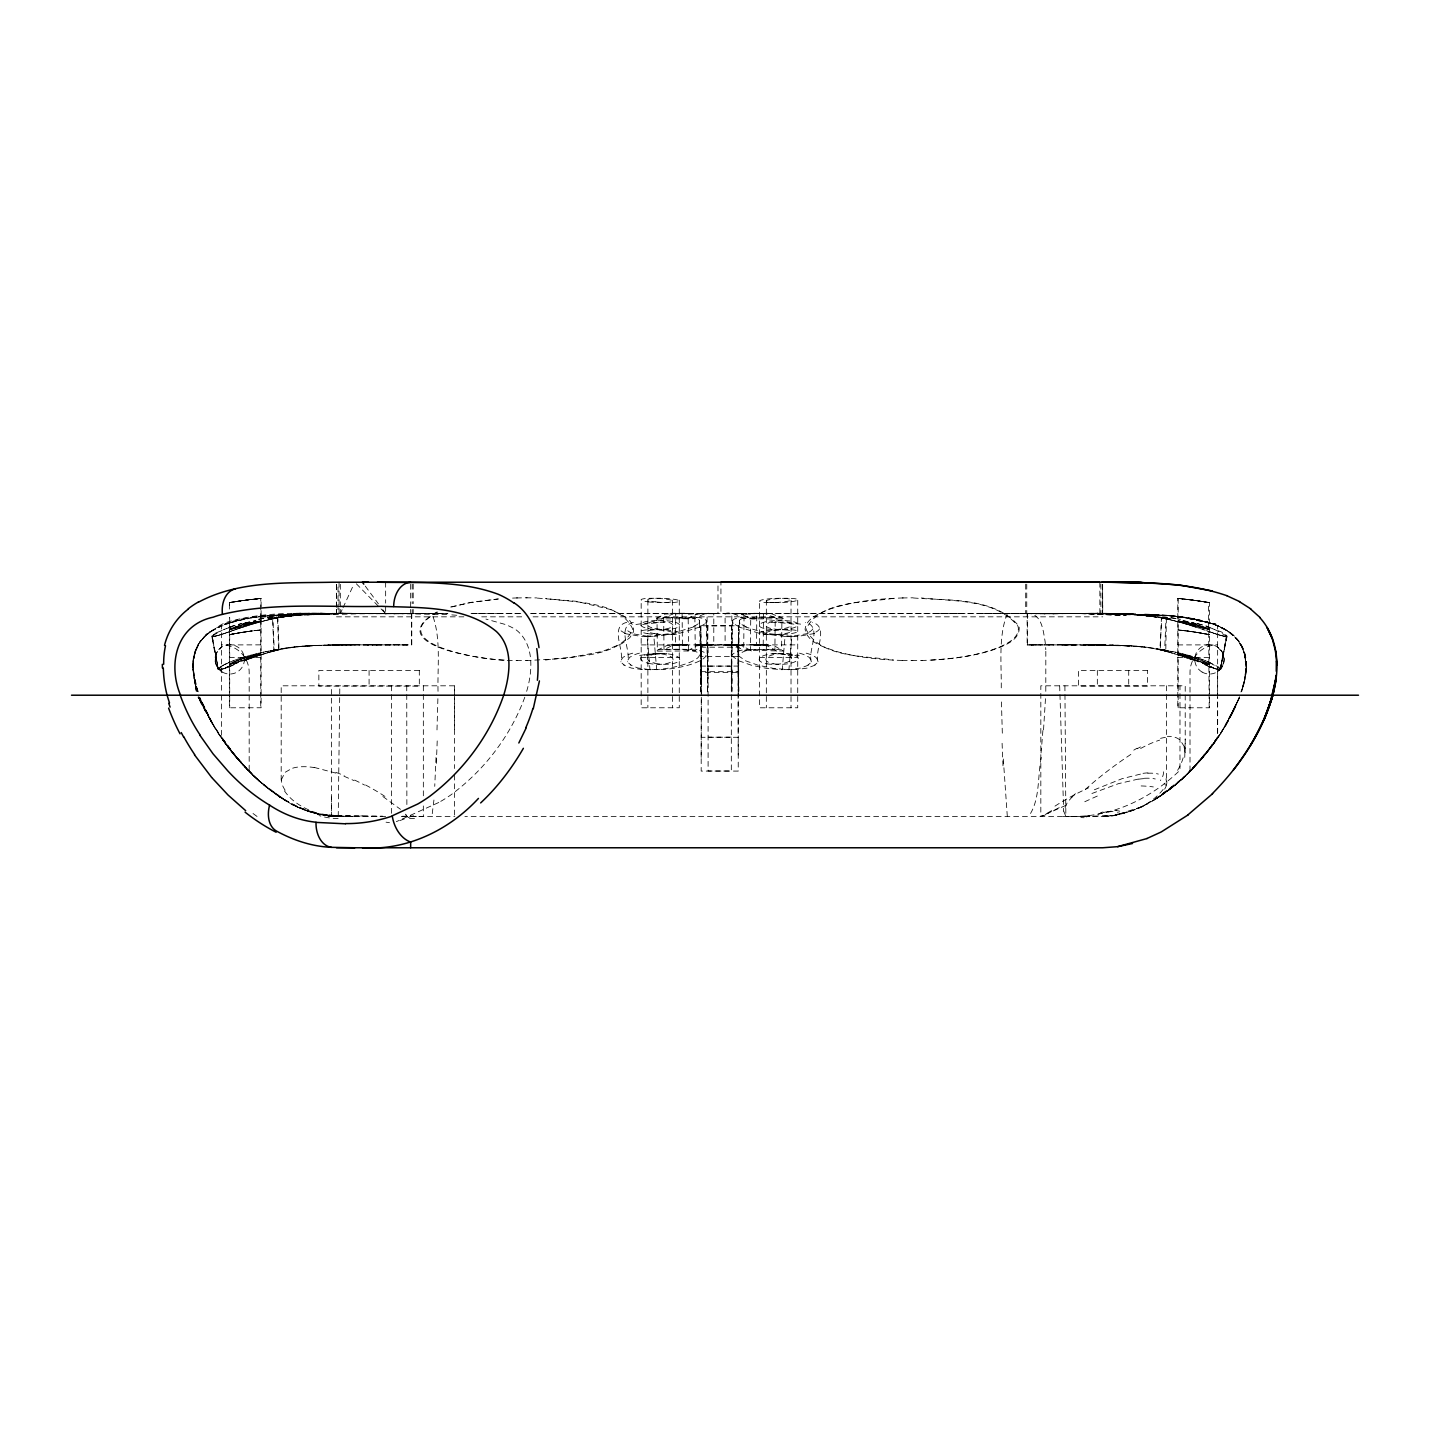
<?xml version="1.0" encoding="UTF-8"?>
<svg xmlns="http://www.w3.org/2000/svg" width="1430" height="1430" viewBox="0 0 1430 1430"><rect width="100%" height="100%" fill="white"/><g stroke="black" fill="none" stroke-linecap="round" stroke-linejoin="round"><path stroke-width="0.75" stroke-dasharray="5 3.75" d="M342.11 609.681L340.304 613.613C302.052 613.166 262.816 611.254 225.815 622.568A194.266 131.757 86.3 0 0 221.811 624.356L205.866 634.67C244.083 609.377 293.096 615.847 336.515 613.613L336.497 609.412L336.55 613.613L271.074 615.579C240.758 616.437 192.925 625.875 192.889 664.414M336.55 607.321L336.586 584.316M454.579 729.336L454.579 685.81L281.192 685.81L281.192 781.28M700.95 681.055L700.95 653.456M701.183 757.4L701.29 697.929M701.29 695.731L701.29 671.671M701.29 660.249L700.95 688.331M707.51 691.923L707.779 625.84L738.631 625.786L738.452 681.055M731.82 681.109L731.642 625.84L700.789 625.786L700.629 690.94M1184.755 757.417L1185.22 739.149M1214.946 741.098L1217.645 737.219L1217.645 697.84M1217.645 695.659L1217.645 671.582C1226.171 666.005 1226.189 652.581 1217.645 647.111L1222.561 652.652L1224.187 659.355L1222.561 666.04L1217.645 671.582M348.33 816.369L354.783 816.387L331.403 815.94L331.492 794.258M336.515 609.412L336.55 613.613L447.197 613.542M731.642 625.84L731.892 690.94M738.631 625.786L738.72 691.905M1185.22 752.591L1185.22 685.81L1040.825 685.81L1040.825 816.387L1046.42 814.689M624.32 633.49L641.015 636.422A41.684 16.356 -5.1 0 0 647.129 636.296L649.989 669.74C688.42 669.651 731.963 646.896 663.27 649.524M700.7 691.905L700.789 625.786M647.826 636.225A41.684 16.356 -5.1 0 0 653.832 636.261L656.692 669.687C695.123 669.615 738.667 646.861 669.973 649.47A49.389 9.295 -1 0 0 664.038 649.756L662.322 651.008M197.501 691.012C193.265 677.82 190.583 662.948 195.749 649.613A36.983 36.483 89 0 1 200.468 640.998L210.282 631.613C190.583 644.984 189.976 671.099 197.447 691.334M338.231 816.387L339.822 685.81M765.997 644.859L774.846 646.11L783.3 651.025L743.689 650.221L744.029 618.118L769.286 617.546A47.994 7.668 0.9 0 1 775.221 617.814L777.205 618.993M751.429 650.954L750.393 650.203L750.732 618.1L776.007 617.528A47.994 7.668 0.9 0 1 781.924 617.796L783.908 618.976L749.195 618.832C740.99 619.208 733.822 610.842 725.099 613.524L725.099 644.912L744.476 644.894L726.279 644.876M707.528 690.94L707.779 625.84M438.027 691.334C437.383 665.79 441.316 637.029 431.914 613.613M738.112 652.741L738.488 632.364M437.884 698.698L436.901 733.179M707.618 691.083L708.207 666.13M807.879 633.508L791.183 636.422A41.684 16.356 5.1 0 1 785.07 636.314L782.21 669.74L766.283 668.328L751.161 665.147L738.935 660.857L731.963 655.941L732.661 622.55M814.6 633.49L797.886 636.404A41.684 16.356 5.1 0 1 791.791 636.296L788.913 669.723L772.986 668.311L757.864 665.129L745.656 660.839L738.667 655.923L739.381 622.533M738.238 672.44L738.005 644.733L701.415 644.733L701.183 672.44L738.238 672.44L738.238 771.092L708.1 771.002L708.1 644.733M1161.464 617.903L1162.876 618.118L1144.947 615.49L1161.41 617.778L1160.231 649.792L1163.466 650.614M1244.207 652.759L1245.995 667.47L1244.44 680.358C1247.55 666.166 1246.531 649.631 1236.324 638.37M1188.205 617.975C1206.491 620.942 1226.636 625.804 1238.755 640.998A36.983 36.483 -89 0 1 1243.492 649.613C1248.444 662.966 1246.531 677.999 1241.347 690.976M1045.795 691.334L1045.831 649.613M436.025 757.471L434.738 786.357M1157.585 616.741L1166.38 618.1L1165.79 650.31M192.889 666.755L194.14 656.459L197.197 647.415A37.806 37.806 0 0 1 203.614 637.834L204.776 636.6M701.397 644.912L701.183 771.092L731.32 771.002L731.32 644.733M811.346 661.822C807.432 650.346 822.876 626.662 805.519 622.372M818.049 661.804C814.135 650.328 829.579 626.644 812.222 622.354M1164.663 650.185L1166.773 650.507L1164.663 650.185L1166.004 618.118L1167.416 618.26M738.112 647.2L738.238 644.912M1045.473 698.698L1043.328 733.143M215.698 653.027L218.111 669.615L221.221 666.541M216.484 659.302L218.468 669.74L219.487 667.774M433.933 800.014L431.914 816.387M192.746 666.023L193.05 662.787M1064.903 685.81L1065.851 816.387L1063.67 811.096L1067.066 803.088A50.711 10.01 -35.2 0 1 1071.946 797.225M1041.237 757.417C1037.394 776.508 1040.343 800.389 1028.581 816.387M192.907 667.488L194.659 652.813L200.54 640.622M1246.191 667.488L1244.618 680.394L1241.615 690.976M1144.697 614.131C1185.72 615.544 1260.849 619.512 1244.046 682.11M281.263 779.922L284.981 772.397L292.524 768.071M193.265 661.178L193.515 659.587M1214.535 629.432L1226.779 636.1L1220.434 669.633L1226.243 636.457C1227.262 632.829 1215.768 630.219 1212.247 628.592M1227.155 636.082L1220.076 669.74L1222.829 655.154M738.13 645.162L738.112 674.138M1224.348 648.898L1226.779 636.1M1223.58 653.045L1223.973 650.972M217.932 669.419L211.765 636.1L222.276 630.201M218.307 669.383L212.123 636.064L214.643 633.812M1244.386 682.11L1242.634 687.544M194.158 656.477L194.552 654.94M1243.957 683.898L1241.455 691.334M526.669 691.334C532.675 671.099 534.588 643.965 515.837 629.629A113.506 80.455 -90 0 0 504.951 624.374L485.932 619.065M194.981 653.403L195.982 650.382M1241.776 691.334L1242.384 689.421M524.792 697.214C510.546 736.039 484.144 770.377 450.897 794.883A220.041 156.567 -89.6 0 1 438.778 802.48M230.409 628.932L229.372 629.504L233.787 628.7M1238.791 698.698C1223.687 735.145 1198.733 767.588 1167.166 791.291C1153.295 801.497 1137.815 809.791 1121.049 814.01C1090.089 820.874 1138.191 811.221 1147.682 803.749M1239.095 698.698L1220.952 733.143M1239.649 697.018L1225.814 725.099L1239.56 697.018L1234.287 709.62L1220.648 733.179A248.516 248.355 72.7 0 1 1202.684 757.471L1197.321 763.674M1207.975 664.307L1209.119 664.253M343.021 607.714L353.889 584.173M1225.814 725.099L1239.453 697.214M1232.088 713.427L1234.287 709.62M1232.41 713.409L1227.923 721.203M1228.227 721.167C1210.781 750.035 1189.17 777.205 1160.677 795.867M1225.939 725.117C1205.061 758.883 1177.122 789.807 1140.765 807.038L1140.908 807.038M1217.645 693.407L1217.645 737.058L1209.351 748.587M1217.645 737.201L1204.578 754.736L1190.01 770.985L1190.01 672.35A27.528 27.528 0 0 1 1217.538 644.823M1213.123 743.654L1214.034 742.385M1163.126 789.449C1153.617 801.658 1137.208 810.756 1123.068 812.723M1215.464 741.258L1191.69 769.715L1215.464 741.24L1202.702 757.471M1212.193 744.941L1202.469 757.185L1205.454 753.682M1206.437 752.448L1207.421 751.215M1202.344 757.435L1191.619 769.269L1193.192 767.713M1200.86 759.187L1193.979 766.873M1159.087 649.399L1164.181 650.793M1071.892 797.243L1077.112 791.952M1160.946 795.831L1154.082 800.014L1179.965 781.066L1202.97 757.417A248.981 247.444 88.1 0 0 1221.006 733.161M1167.166 791.291L1180.018 781.066L1203.005 757.417M204.776 636.636L207.225 634.33M1173.851 786.339L1154.296 800.014L1186.149 775.489M207.243 634.366L211.211 631.291M687.633 650.865L696.428 645.877L707.081 644.912L707.099 613.524L698.054 613.667M673.351 644.876L689.028 644.841L667.345 645.288L655.494 651.133L694.194 650.936L703.131 645.842L713.784 644.876L713.802 613.47L704.758 613.631M1154.332 800.014L1180.018 781.066M275.096 650.525L280.048 649.327M260.653 653.957L258.079 654.904M255.577 655.744L261.082 653.832L258.097 654.332M219.898 667.22L222.365 665.844M211.229 631.327L221.561 625.75M661.697 618.94L673.423 613.667L690.243 613.47L681.216 613.649M687.008 618.815L698.108 613.738L706.813 613.774M808.576 665.039L800.943 668.042L789.753 669.598M815.279 665.022L807.664 668.025L796.474 669.58M277.062 617.528L279.065 617.385L275.4 618.153M1133.775 750.142L1137.118 748.194M230.945 663.449L229.73 664.396L230.927 664.253M222.008 665.897L223.706 665.111M438.778 802.48L396.342 821.678M1059.219 807.664L1041.719 816.387M231.249 663.288L229.354 664.396L231.231 664.181M223.348 665.147L226.959 663.484M215.412 633.204L224.385 629.379M261.029 653.921L259.223 654.082M437.795 611.986C379.415 644.483 488.399 661.089 507.704 660.034M1065.904 805.358L1040.825 816.387M224.868 664.36L230.981 661.732M231.606 662.966L233.787 662.09M436.758 612.04C375.911 647.343 498.695 662.573 517.535 660.428M232.018 662.769L234.306 661.858M1094.379 789.771L1122.103 778.671L1142.856 773.523M220.006 626.394L221.561 625.714L221.561 691.28M693.568 626.912L673.28 633.204L647.075 636.457M700.271 626.876L679.965 633.168L653.778 636.404M228.514 662.662L235.789 659.874M233.948 661.911L234.878 661.625M1091.912 793.489L1118.528 783.64L1138.924 778.939M230.874 628.592L231.964 628.253M231.589 628.396L229.372 629.504M234.52 661.661L235.467 661.375M235.092 661.429L236.075 661.143M235.718 661.178L236.701 660.892M232.268 665.451L233.68 664.986M231.231 665.862L232.625 665.415M230.23 666.255L231.589 665.808M236.343 660.928L237.362 660.624M1140.997 807.021L1114.864 815.315L1086.979 816.387M230.588 666.201L228.317 666.988M243.922 660.839L246.854 659.802M244.28 660.803L245.567 660.303M232 628.127L233.787 627.573M236.987 660.678L238.024 660.374M229.622 666.577L227.281 667.363M246.496 659.856L248.284 659.266M232.929 660.857L238.184 659.016M237.666 660.41L241.581 659.087M247.926 659.319L249.696 658.747M626.68 622.372C609.341 626.644 624.785 650.328 620.87 661.822M633.383 622.336C616.044 626.608 631.488 650.293 627.556 661.768M238.345 660.159L242.331 658.837M224.01 629.432L226.655 628.557M249.338 658.783L252.449 657.746M226.315 667.721L227.656 667.327M399.739 820.641L411.894 816.19L410.66 816.387M250.715 658.283L255.094 656.817M239.811 661.214L241.259 660.678M239.096 661.464L244.637 659.57M238.381 661.715L239.454 661.429M237.702 661.965L238.756 661.679M238.059 661.911L235.736 662.644M244.28 659.605L245.406 659.302M225.422 668.042L226.691 667.685M237.398 662.162L234.52 663.073M245.048 659.337L246.175 659.033M245.817 659.069L246.943 658.765M253.414 657.317L257.65 655.959M231.177 631.077L234.055 630.165M246.568 658.801L247.694 658.497M229.944 631.506L231.535 631.041M232.429 630.648L236.647 629.272M228.746 631.935L230.319 631.47M247.336 658.533L248.445 658.247M229.104 631.899L226.387 632.739M234.985 629.772L237.97 628.825M248.087 658.283L249.195 657.979M224.564 668.328L225.779 668.007M226.298 628.592L231.749 626.876M233.948 627.43L234.878 627.18M227.924 632.292L225.261 633.133M248.82 658.032L249.928 657.728M235.485 662.823L233.948 663.252M249.571 657.764L251.358 657.246M237.612 628.86L239.31 628.36M250.286 657.532L252.073 656.996M251.698 657.049L252.753 656.763M256.024 656.424L258.866 655.548M279.386 649.595L278.207 649.506M713.516 613.72L704.811 613.702L693.854 618.672L655.012 618.993L665.039 614.096L675.711 613.524L675.532 644.93M682.11 613.738L682.414 644.859L674.46 644.894M224.153 633.49L225.618 633.079M238.935 628.413L240.651 627.913M252.395 656.817L254.075 656.316M234.52 627.234L235.467 626.984M241.974 658.873L243.1 658.587M253.056 656.585L254.719 656.102M240.294 627.949L242.01 627.466M223.08 633.848L224.528 633.454M254.361 656.155L255.344 655.905M234.306 663.216L231.589 664.021M254.969 655.941L255.934 655.709M237.827 659.069L240.669 658.193M223.777 668.597L224.921 668.293M241.652 627.502L244.905 626.519M242.725 658.622L243.869 658.336M235.092 627.037L236.075 626.787M258.508 655.584L260.063 655.154M233.787 663.395L232 663.895M221.972 634.223L223.455 633.812M243.011 627.055L247.891 625.553M243.493 658.372L244.637 658.086M259.706 655.19L261.243 654.761M228.746 627.752L231.374 626.912M235.718 626.841L236.701 626.59M222.329 634.187L219.916 634.866M244.262 658.122L245.406 657.836M260.868 654.815L262.369 654.404A46.189 3.629 -21.3 0 1 266.445 653.188M223.026 668.829L224.135 668.561M236.343 626.626L237.362 626.394M246.031 626.072L249.338 625.107M240.311 658.247L245.781 656.638M245.048 657.872L246.175 657.586M221.275 634.509L218.987 635.152M236.987 626.429L238.024 626.179M245.817 657.639L246.943 657.353M248.981 625.142L250.786 624.66M237.666 626.215L238.703 625.965M250.429 624.713L252.198 624.249M246.568 657.407L247.694 657.139M223.402 668.793L221.132 669.365M242.85 657.443L248.409 655.887M238.345 626.018L239.4 625.768M251.823 624.284L253.575 623.837M247.336 657.174L248.445 656.906M239.042 625.804L240.115 625.553M253.217 623.873L254.933 623.426M248.087 656.942L249.195 656.692M266.177 653.17L267.66 652.813M240.508 626.733L243.869 625.822M240.883 626.698L239.078 627.144M259.223 621.478L261.082 620.906L257.65 621.925M219.344 635.099L217.306 635.617M240.151 626.894L238.363 627.341M243.511 625.875L244.637 625.607M244.28 625.643L246.175 625.16M254.576 623.48L256.256 623.051M248.82 656.727L249.928 656.477M267.303 652.849L268.751 652.491M239.757 625.589L240.848 625.339M237.684 627.538L238.739 627.305M245.048 625.428L246.943 624.946M278.85 617.51L274.042 618.564M238.041 627.502L235.718 628.092M246.586 624.981L247.712 624.731M222.705 668.99L220.595 669.49M240.49 625.393L241.581 625.142M237.38 627.699L233.948 628.592M247.336 624.767L248.463 624.517M255.899 623.087L257.561 622.694M249.553 656.513L250.643 656.281M268.375 652.545L269.787 652.205M248.087 624.553L249.213 624.302M248.838 624.356L249.946 624.106M259.241 621.532L257.185 622.05M249.571 624.141L252.091 623.498M250.304 623.945L252.77 623.319M257.185 622.729L258.812 622.336M250.286 656.316L251.358 656.066M450.629 607.017L472.329 602.101L500.035 598.777M241.223 625.178L242.331 624.928M218.486 635.349L216.556 635.814M269.412 652.241L272.647 651.419M276.276 650.275L279.44 649.649M252.413 623.355L253.45 623.123M253.074 623.176L255.344 622.604M235.467 628.235L233.412 628.735M254.987 622.658L255.934 622.443M255.577 622.479L257.043 622.139M258.455 622.372L260.046 621.996M251.001 656.12L252.073 655.887M270.413 651.973L273.505 651.186M241.974 624.964L243.1 624.731M248.034 655.941L251.019 655.19M251.698 655.923L252.753 655.691M259.688 622.032L262.405 621.371M242.725 624.767L243.851 624.517M244.762 619.011L224.689 624.32C260.778 613.095 299.192 613.756 336.622 613.613L336.622 609.412M260.868 621.71L263.513 621.085M252.395 655.744L253.432 655.512M451.666 606.981L468.718 602.888L497.765 598.991M243.493 624.57L244.637 624.32M273.148 651.222L274.328 650.972M253.056 655.566L254.075 655.351M273.97 651.008L275.096 650.775M250.661 655.226L253.646 654.511M244.262 624.356L245.406 624.124M253.718 655.387L254.719 655.19M274.739 650.811L275.811 650.596M277.313 650.15L282.747 649.005M275.454 650.632L276.491 650.418M277.67 650.114L273.112 650.954M263.156 621.121L265.766 620.513M233.269 628.825L229.533 629.54M245.048 624.159L246.175 623.927M254.361 655.226L255.344 655.029M264.228 620.852L266.909 620.245M245.817 623.963L246.943 623.73M253.289 654.547L256.238 653.868M242.063 623.927L243.869 623.534M254.969 655.065L255.934 654.886M215.859 635.993L216.913 635.778M1114.703 815.315L1127.591 812.169M246.586 623.766L247.712 623.552M255.577 654.922L256.506 654.743M243.511 623.587L245.334 623.194M266.534 620.28L268 619.976M247.336 623.587L248.463 623.373M255.881 653.903L258.812 653.242M256.149 654.779L257.043 654.618M248.087 623.409L249.195 623.194M267.642 620.012L269.055 619.726M225.886 645.145L227.799 644.769M256.667 654.654L259.241 654.118M1100.528 812.58L1103.12 812.008M248.838 623.23L251.376 622.694M268.679 619.762L270.056 619.494M1089.249 815.404L1085.459 816.19M249.571 623.069L253.432 622.247M269.698 619.53L271.021 619.262M215.215 636.135L216.216 635.939M258.437 653.296L261.315 652.67M270.663 619.315L271.95 619.065M271.575 619.101L273.631 618.69M273.094 651.008L270.824 651.043M272.719 651.043L274.274 650.739M272.451 618.904L274.399 618.511M276.58 618.01L277.867 617.76L279.047 649.756L277.885 649.953M285.875 616.473L276.026 618.118M260.939 652.724L263.746 652.151M251.716 622.586L254.093 622.104M274.757 618.404L276.401 618.082M229.354 634.688L232.911 634.026M231.535 634.259L229.962 634.598M270.538 650.882L274.238 650.132L272.898 618.064L269.68 618.582M263.37 652.187L266.087 651.651M278.207 649.327L270.181 650.918L272.415 650.436M271.039 650.775L267.964 651.24M253.736 622.157L255.344 621.853M214.643 636.243L215.59 636.1M254.361 622.014L255.934 621.728M229.426 634.67L230.713 634.455M272.755 650.436L274.238 650.132M265.712 651.705L268.322 651.204M231.088 634.348L233.501 633.901M255.577 621.782L256.506 621.621M256.149 621.657L257.043 621.514M231.267 634.312L232.429 634.116M232.053 634.151L234.109 633.794M256.685 621.567L260.939 620.888L257.185 621.46M232.965 633.99L235.485 633.544L233.984 633.794M272.433 618.707L269.591 618.904M233.751 633.83L234.788 633.669M272.487 618.672L274.935 618.26M229.354 609.073L229.354 602.674L233.501 601.976M231.624 602.298L229.426 602.656L229.712 609.037M236.218 633.401L235.128 633.579L236.683 633.329M277.849 649.363L282.228 648.594M213.642 636.422L215.001 636.207M235.861 633.436L237.791 633.133M269.001 618.725L269.787 618.582M237.255 633.222L238.881 632.936M282.389 649.059L286.5 648.344M229.426 602.656L232.393 602.173L229.801 602.62L230.713 602.459M268.643 618.761L274.06 617.903M275.346 618.189L269.448 618.886M230.337 602.495L231.535 602.298M239.346 632.864L237.612 633.15L239.436 632.847M230.588 602.459L232.929 602.084M231.267 602.352L232.411 602.173M238.989 632.9L241.759 632.453M239.65 632.793L240.58 632.65M233.144 602.03L235.503 601.655M240.222 632.703L241.169 632.561M240.419 632.668L242.278 632.382M275.346 649.953L273.881 650.167L272.54 618.1L281.335 616.705M233.769 601.923L234.806 601.78M233.984 601.887L236.254 601.547M241.402 632.507L242.349 632.364M235.092 601.708L236.665 601.476M242.957 632.275L241.992 632.4L243.815 632.131M274.971 649.989L276.33 649.792M235.879 601.583L237.809 601.297M242.6 632.31L245.406 631.899L244.423 632.024M281.853 648.648L286.286 647.969M236.397 601.512L238.899 601.136M243.207 632.221L244.173 632.078M286.143 648.398L290.308 647.772M275.972 649.846L277.188 649.667M238.345 601.226L237.434 601.333L239.346 601.083M238.524 601.172L239.454 601.047M1177.82 653.885L1180.822 654.314M239.668 601.011L240.597 600.886M276.83 649.703L277.938 649.56M240.24 600.922L241.187 600.797M242.278 600.654L238.971 601.118L242.367 600.636M246.264 631.756L247.229 631.631M247.819 631.542L245.048 631.935L248.552 631.434L247.462 631.577M1178.856 620.977L1179.089 621.013M241.402 600.761L243.815 600.439M242.6 600.582L245.406 600.225L244.423 600.332M248.051 631.506L256.471 630.416M243.207 600.511L244.19 600.385M248.177 631.488L250.053 631.238M277.581 649.595L279.833 649.417M249.231 631.345L250.161 631.22M285.911 648.005L290.379 647.397M249.803 631.256L250.733 631.148M289.933 647.808L294.133 647.254M246.014 600.135L245.048 600.26L247.819 599.903M250.375 631.184L251.305 631.059M245.656 600.171L248.552 599.814M273.702 617.939L275.096 617.778M250.929 631.113L251.859 630.988M251.126 631.077L252.038 630.97M246.246 600.1L247.211 599.974M776.705 651.133L774.881 649.81A49.389 9.295 1 0 0 768.929 649.524C757.167 650.596 740.24 646.271 731.695 655.226M753.574 613.291L770.645 613.434L781.942 617.778L781.584 649.792A49.389 9.295 1 0 0 775.632 649.506C763.87 650.578 746.943 646.253 738.416 655.208M280.959 616.741L289.825 615.615M335.281 613.291L307.236 614.185L274.721 617.814L275.99 617.653M285.517 616.509L293.972 615.436L278.242 617.617L307.933 614.149L293.597 615.472L302.123 614.65M247.462 599.939L248.409 599.831M248.051 599.867L248.999 599.76M248.194 599.849L250.053 599.617M274.721 617.814L276.776 617.563L275.632 617.689M253.789 630.737L255.362 630.558M249.213 599.724L250.161 599.617M249.785 599.653L250.733 599.545M249.696 599.671L251.483 599.456M254.88 630.612L256.631 630.398M250.357 599.581L251.287 599.474M250.929 599.51L251.841 599.402M251.126 599.492L252.02 599.385M256.274 630.433L258.401 630.201M256.113 630.451L257.489 630.29M290.022 647.45L294.509 646.914M253.45 599.224L252.556 599.331L255.219 599.027M256.899 630.362L257.847 630.255M293.776 647.29L298.012 646.807M253.789 599.188L255.362 599.009M259.188 630.112L258.83 630.147M258.526 630.183L260.421 629.969M255.952 598.938L254.862 599.063L256.488 598.884M255.577 598.991L256.631 598.866M277.974 617.438L276.401 617.599L278.957 617.367M259.491 630.076L260.403 629.969M256.899 598.848L257.847 598.741M258.401 598.67L257.132 598.812L261.1 598.401L261.1 707.761L229.354 707.796L229.354 617.617M258.401 598.687L256.113 598.92L261.1 598.401M1164.61 650.686L1159.855 649.81L1161.821 617.849L1160.32 617.403M258.884 598.634L259.205 598.598M258.83 598.634L261.082 598.401L258.83 598.634L259.867 598.526M260.296 598.491L259.384 598.58L260.778 598.437L260.743 707.796M294.151 646.95L298.691 646.503M289.45 615.651L298.352 614.775M297.637 646.843L301.909 646.414M1114.864 815.315L1102.637 816.387L464.875 816.387M298.334 646.539L302.892 646.146M301.551 646.449L305.841 646.092M297.994 614.811L341.681 613.255L332.582 613.327M1170.223 618.815L1168.489 618.94M1028.581 613.613L1040.003 613.613M301.748 614.686L310.328 614.06M302.534 646.181L307.128 645.842M305.484 646.128L309.81 645.806M1168.256 618.958L1166.469 618.761M931.198 660.088C954.9 658.515 979.032 655.673 1001.107 646.396C1008.794 642.714 1020.341 636.672 1018.071 626.394C996.138 598.687 953.506 601.529 921.367 597.955M1168.453 650.99L1165.665 650.382M1168.006 651.025L1173.19 651.687M1167.345 651.079L1164.646 650.793M688.456 614.185L702.345 613.291M695.159 614.149L709.048 613.255M893.41 598.33C866.205 602.781 819.587 600.082 806.091 629.2C819.587 658.3 866.205 655.619 893.41 660.07M545.509 660.07C572.715 655.619 619.333 658.318 632.811 629.218C619.333 600.1 572.715 602.799 545.509 598.348M306.771 645.877L311.382 645.591M309.452 645.86L313.814 645.574M320.159 613.238L336.55 613.613L254.2 617.474L286.286 614.507L337.391 613.613M306.592 614.185L315.583 613.702M309.97 614.096L326.916 613.416M767.981 613.291L755.362 613.506M311.025 645.645L315.673 645.395M313.438 645.627L317.818 645.395M1108.679 816.101L1102.745 816.387A82.922 81.689 -62.6 0 0 1123.605 813.152M336.98 644.948L341.716 644.859L307.093 645.895L325.915 645.127M512.566 598.098L517.535 597.901M327.005 613.577L277.724 615.579L357.607 613.613M266.82 615.973L328.257 613.542L303.535 613.827M903.242 597.937C878.163 598.723 852.78 601.244 828.917 609.43C819.712 613.345 806.609 617.76 805.054 629.218C807.7 643.25 824.842 647.147 836.318 651.419C858.054 657.55 880.701 659.891 903.242 660.463M736.575 613.291L750.446 614.167L731.82 613.506L731.82 644.894L741.616 645.627L750.393 650.203M921.367 660.481C945.212 659.766 969.254 657.389 992.098 650.221C1002.823 646.074 1020.716 640.872 1019.125 626.376C994.368 596.453 947.053 600.922 911.786 597.829M315.315 645.431L321.857 645.252M763.495 613.774L763.209 644.894L765.55 644.859M334.084 816.047L332.993 816.119L340.304 816.387L319.14 814.385M749.892 613.685L764.407 613.685L748.659 613.524L765.479 613.702L775.239 617.796L774.881 649.81L767.284 645.86L759.294 644.876M675.425 613.792L683.558 613.524L674.513 613.702L689.028 613.631M758.847 644.876L756.577 644.93L756.792 613.792M315.226 613.738L324.253 613.434M318.229 613.702L343.683 613.273L307.575 614.203L377.609 613.649L358.823 613.434M278.939 614.954L328.274 613.542M1234.376 636.028C1223.454 625.911 1208.296 622.443 1194.264 619.011L1214.535 624.32L1181.823 617.063C1255.057 633.043 1190.958 616.974 1167.935 615.579L1102.637 613.613L530.19 613.613M307.754 645.895L342.145 644.859L325.557 645.162M1214.32 624.32L1194.425 619.011L1175.049 616.276M763.388 644.912L749.892 644.876L757.739 644.894M293.204 613.381L336.622 613.613M402.867 613.702L411.769 613.47L411.769 644.859L376.394 644.876M402.67 613.702L411.769 613.47L376.412 613.667L403.224 613.667M323.931 645.145L334.084 644.966M323.895 613.47L332.958 613.291M1136.385 646.163L1096.756 644.912L1113.362 645.162L1109.287 645.073M328.274 645.055L332.993 644.948M516.498 597.955L527.134 597.776M902.187 597.955L912.823 597.812M1069.819 613.595L1080.079 613.416L1027.133 613.524L1027.133 644.912L1049.352 644.912M1160.052 617.546L1130.969 614.203L1140.926 614.793M526.079 660.606L566.405 658.354L602.584 651.365L621.925 643.589L629.736 637.816L633.419 631.989L633.419 626.358L629.736 620.531L621.925 614.757L609.984 609.377L576.147 601.279L535.678 597.955M911.786 660.606L922.422 660.463M725.385 613.774L740.865 613.649M1087.158 613.345L1078.309 613.47L1103.996 613.327M333.726 645.019L338.195 644.93M332.618 644.984L337.337 644.894M682.325 644.876L680.054 644.823M299.496 613.255L325.665 613.327L311.865 613.202L314.689 613.202M1062.061 613.685L1097.454 613.273L1088.48 613.345M679.607 644.823L671.617 645.806L664.021 649.756L663.663 617.76A47.994 7.668 -0.9 0 1 669.615 617.528L694.873 618.064L695.284 650.132M403.028 613.667L393.911 613.774L411.769 613.47L385.76 613.774M1079.721 613.434L1097.454 613.273M1052.766 613.774L1061.668 613.685M1102.637 584.316L1102.673 613.613L1119.762 613.559L1102.602 613.613L1102.619 584.316L1102.745 613.613L1168.149 615.579L1110.949 613.542L1128.27 613.649M1053.392 613.756L1062.544 613.649L1035.678 613.72M337.82 644.966L342.306 644.894M1086.782 613.363L1095.594 613.291M1111.235 613.542L1102.602 613.613L1160.695 614.989M731.32 737.147L701.254 737.308M358.841 644.859L376.841 644.841L341.484 644.912L346.078 644.841M711.139 644.805L694.444 644.912L712.623 644.841M725.403 644.912L740.865 644.859M1071.624 816.387C1112.325 817.227 1151.204 798.154 1179.982 770.216L1179.982 685.81M398.166 613.613L447.215 614.632M420.42 613.613L443.389 613.542M670.92 613.309L685.327 613.255M938.491 613.613L961.407 613.542M345.72 644.876L350.457 644.823M341.484 644.912L359.198 644.805M685.327 644.859L670.742 644.93L689.028 644.841L681.163 644.841M1084.315 816.387L1089.32 816.369L1060.631 816.387M1051.157 613.613L1070.57 613.577M1081.616 613.613L1161.5 615.579L1099.187 613.613L1119.762 613.559M1044.24 613.792L1053.141 613.756M1053.767 613.738L1027.133 613.524L1036.053 613.702M355.212 644.841L341.931 644.93L376.841 644.841M350.082 644.859L354.819 644.805M1070.945 644.859L1075.7 644.841M1071.32 644.841L1044.651 644.912L1066.565 644.876M707.546 666.112L738.613 666.076M294.669 805.787L309.13 811.722L326.04 815.708L382.775 816.28L331.492 815.94L331.474 685.81M447.876 613.399L338.016 613.399L338.016 584.191M471.042 613.363L522.433 613.399M530.476 613.399L717.985 613.399L717.985 582.242M472.043 613.613L521.771 613.613M982.678 613.613L1030.351 613.559C1042.166 616.008 1043.239 631.345 1045.026 640.998A36.983 6.006 89.8 0 1 1045.795 649.685M336.497 616.831L463.838 616.831M481.713 616.831L524.149 616.831M533.086 616.831L1102.727 616.831M393.929 644.93L411.769 644.859M229.354 644.912L261.1 644.859M398.291 644.93L403.01 644.876M641.176 644.912L797.726 644.894M1035.892 644.93L1040.629 644.912M1119.297 645.27L1112.987 645.18L1131.166 645.895L1062.079 644.876L1080.079 644.841M1177.802 644.912L1209.565 644.894M1062.526 644.859L1027.133 644.912L1031.888 644.912M1070.713 644.876L1075.414 644.859M700.932 647.2L738.488 647.2M738.112 656.567L701.29 656.567L701.29 645.234L738.112 645.109L738.077 648.809M229.354 657.568L261.1 657.532M641.176 657.568L679.268 657.532M759.634 657.568L797.726 657.55M1177.802 657.568L1209.565 657.55M700.789 666.076L731.874 666.112L731.91 691.923M700.932 671.671L738.488 671.671L738.792 690.94M302.856 809.469L316.387 813.795L330.544 816.101L385.653 816.387M401.33 816.387L454.829 816.387M995.834 613.542L1018.804 613.613M402.849 613.613L410.696 613.613L410.66 609.412M385.153 613.756L411.411 613.524L411.411 644.912M1208.886 629.54L1206.938 628.288M1084.083 644.859L1088.82 644.859M1031.513 644.93L1036.25 644.912M756.577 644.93L764.46 644.876M1062.079 644.876L1097.418 644.894L1079.704 644.859M363.22 644.859L372.533 644.841M367.599 644.859L394.251 644.876L371.979 644.859M1106.32 613.309L1097.221 613.309L1132.006 614.167L1123.319 613.756M472.365 613.595L476.637 613.613M477.817 613.542L500.732 613.613M1088.462 644.876L1093.199 644.876M1083.69 644.876L1092.681 644.894M753.574 644.912L768.178 644.912L749.892 644.876M376.358 644.876L394.287 644.876M738.238 754.986L738.166 737.308L708.1 737.147M402.527 816.316L423.334 816.387L423.334 805.322M331.403 815.94L328.703 815.744L336.622 816.387L320.517 814.778L309.13 811.722L291.631 804.286L278.725 796.385L298.227 807.021L317.996 813.992M389.496 822.697L386.046 822.178M376.841 613.631L341.466 613.291L350.421 613.309M698.054 644.876L713.731 644.876M402.17 816.298L423.334 816.387M352.12 613.327L341.752 613.291L369.083 613.542M755.898 618.815L751.912 618.797L739.239 613.452M1092.306 644.912L1096.971 644.912M1092.824 644.894L1097.561 644.894M347.043 816.369L343.182 816.333M1035.874 613.702L1044.99 613.756L1027.133 613.524L1036.25 613.685M341.466 613.291L359.198 613.399M386.136 613.72L341.752 613.291M1096.613 644.93L1101.082 644.948M1101.94 644.93L1097.203 644.912L1131.827 645.877M727.763 644.859L735.771 645.895L743.689 650.221M336.086 816.387L313.242 812.687L302.213 809.201M376.376 613.667L385.51 613.702M1114.882 810.47L1116.437 810.542M1135.652 613.81L1096.792 613.291L1131.344 614.185L1111.986 613.452L1120.673 613.685M1100.725 644.966L1106.284 644.984M526.079 597.812L536.715 597.901M902.187 660.481L912.823 660.589M516.498 660.481L527.134 660.553M1103.638 613.345L1112.361 613.434M1105.944 613.327L1115.025 613.452M341.484 816.19L334.191 816.065M1159.962 617.42L1161.303 617.456M335.442 816.369L334.87 816.298M317.871 613.255L336.908 613.613M1108.911 645.091L1114.971 645.145M1128.091 613.649L1136.653 613.845M1207.671 664.217L1209.548 664.414L1208.493 663.806M1114.649 613.47L1132.328 614.167M1117.044 645.288L1123.605 645.431M1131.344 614.185L1128.574 614.114L1137.154 614.668M791.827 636.439L765.64 633.186L745.334 626.894M785.124 636.457L758.937 633.204L738.631 626.912M1080.401 613.613L1126.197 615.579L1083.064 613.577M1121.084 645.431L1127.895 645.627M647.719 636.368L631.023 633.454M1120.316 613.702L1128.949 614.096M1127.519 645.645L1132.149 645.877M1125.464 645.609L1129.468 645.842M1125.106 645.627L1133.436 646.11M1178.481 620.924L1181.269 621.907M732.535 613.47L743.743 614.185L729.872 613.309M451.791 614.9L457.546 615.329M649.149 669.562L637.959 668.007L630.326 664.986M642.445 669.598L631.256 668.042L623.623 665.022M1152.723 614.507L1168.078 615.579M269.805 618.85L268.536 618.832M1209.19 629.468L1206.545 629.093M1159.766 649.381L1160.177 649.435M1133.061 646.128L1137.368 646.449M1136.01 646.181L1140.586 646.521M336.55 816.387L317.764 814.099L336.586 816.387C315.708 815.976 296.242 807.146 278.725 796.385M1130.969 614.203L1153.402 616.491M1208.207 602.495L1209.476 602.638L1209.565 707.779L1177.802 707.796L1177.802 598.455L1180.876 598.705L1179.714 598.634M1178.177 598.437L1178.177 707.779M1182.02 598.83L1178.624 598.473M1177.909 598.455L1178.874 598.509M1181.823 617.063L1194.425 619.011L1167.988 615.579L1175.299 616.259M1136.796 614.686L1145.305 615.472M1178.106 620.942L1182.771 621.657M1178.517 598.526L1179.178 598.526M1140.55 614.811L1149.452 615.633M1136.993 646.467L1145.144 647.272M1178.499 598.473L1180.072 598.616M1140.211 646.539L1144.769 646.95M1177.837 629.951L1180.376 630.165M1177.802 598.455L1184.058 599.045M1161.839 617.51L1160.928 617.474L1163.287 617.689M320.249 813.938L343.969 816.387M1181.412 598.812L1182.789 598.902M1167.935 615.579L1182.092 617.063M1178.499 630.022L1179.41 630.058M1182.288 598.92L1183.325 598.973M1182.431 598.92L1185.13 599.17M1183.683 599.063L1184.809 599.134M1164.181 617.796L1131.631 614.185L1162.501 617.581L1161.482 617.528M1184.934 599.206L1186.346 599.313L1184.755 599.188M1181.788 630.326L1180.501 630.237L1182.002 630.344M1140.89 646.843L1148.969 647.79M1187.794 599.474L1186.882 599.367M1181.412 630.344L1185.81 630.809M1144.393 646.968L1152.991 647.987M1187.061 599.456L1187.99 599.51M1188.187 599.581L1192.066 600.01M1187.418 599.492L1189.224 599.653M1187.615 599.528L1188.544 599.563M1182.431 630.469L1183.915 630.576M1188.741 599.653L1189.903 599.796M1183.665 630.612L1185.291 630.755M1188.848 599.671L1190.725 599.831M1209.083 629.504L1207.671 629.361M1183.54 630.594L1185.13 630.719M1190.278 599.778L1191.458 599.921M1159.802 649.452L1160.695 649.488M1190.35 599.849L1192.28 600.028M1184.755 630.737L1186.882 630.952M1191.69 600.028L1192.656 600.082M1149.094 615.651L1157.942 616.723M1186.507 630.97L1187.794 631.077M1191.905 600.046L1193.871 600.243L1192.28 600.1M1192.888 600.189L1195.462 600.457M1163.823 617.814L1165.218 617.939M1187.061 631.041L1187.973 631.095M1193.496 600.26L1194.479 600.332M1188.169 631.184L1189.117 631.238L1187.418 631.095M1187.615 631.113L1188.544 631.166M1164.842 617.957L1166.38 618.1M1188.741 631.256L1189.688 631.327M1194.729 600.421L1195.712 600.493M1188.866 631.274L1192.048 631.649M1189.313 631.345L1191.458 631.577M1160.338 649.506L1161.339 649.577M1148.522 647.45L1161.071 649.345M1195.087 600.475L1196.999 600.672L1195.945 600.6M1195.337 600.511L1196.302 600.582M1197.142 600.761L1199.931 601.101M1196.535 600.672L1197.5 600.743M1190.35 631.488L1195.462 632.167M1197.732 600.85L1198.68 600.904M1196.642 600.689L1198.501 600.886M1191.69 631.667L1192.656 631.738M1198.304 600.922L1199.252 600.993M1193.264 631.828L1192.888 631.846M1160.963 649.595L1162.09 649.685M1198.876 601.011L1200.378 601.172M1199.573 601.118L1202.523 601.494L1200.002 601.19M1193.496 631.935L1194.479 632.024M1200.557 601.261L1203.023 601.565M1161.714 649.703L1162.947 649.828M1194.729 632.131L1195.712 632.203M1148.612 647.808L1152.777 648.38M1178.999 621.067L1181.734 621.46M1195.337 632.221L1196.32 632.292M1202.648 601.583L1203.774 601.69L1202.237 601.529M1195.945 632.31L1198.108 632.578M1195.087 632.185L1196.999 632.418M1162.572 649.846L1163.931 649.989M1205.15 601.905L1203.399 601.708L1204.936 601.887M1204.114 601.816L1205.776 602.012M1196.553 632.418L1198.697 632.686M1204.561 601.905L1205.955 602.048M1196.624 632.435L1198.501 632.65M1163.555 650.006L1165.039 650.167L1156.691 648.648M1166.272 618.153L1167.935 618.35M1205.401 602.03L1209.476 602.638L1208.493 602.548L1209.19 707.796M1198.322 632.703L1199.269 632.775M1211.389 644.769L1213.301 645.145M1205.973 602.119L1208.743 602.602M1198.126 632.668L1199.931 632.9M1209.476 602.638L1206.491 602.209L1208.565 602.477M1207.009 602.298L1208.314 602.441M1167.577 618.368L1168.971 618.529M1199.466 632.882L1200.95 633.061M1199.556 632.918L1202.022 633.258M1179.696 654.511L1178.106 654.082L1179.696 654.082M1207.277 602.352L1209.083 602.656M1168.864 618.582L1170.276 618.761M1163.502 618.135L1161.875 617.939L1164.145 618.386M1200.574 633.079L1201.486 633.15M314.135 767.392L335.907 773.13M1163.555 618.225L1166.844 618.743M1163.144 618.153L1166.433 618.672M1201.647 633.258L1200.932 633.15M1152.401 648.398L1156.53 649.041M1223.901 636.261L1224.795 636.332M1202.219 633.383L1203.81 633.579L1202.684 633.454M1204.918 633.776C1200.771 633.275 1208.082 634.187 1204.561 633.794M1204.793 633.83L1207.653 634.294M1181.859 621.567L1183.343 621.764M1205.99 634.062L1206.902 634.151M1207.009 634.259L1209.53 634.67L1208.207 634.491M1182.967 621.782L1185.184 622.139M1160.266 649.881L1161.428 650.024M1170.58 651.258L1175.532 652.169M1156.155 649.059L1160.231 649.792L1158.783 649.452M1183.557 621.889L1185.845 622.282M1209.119 634.688L1206.491 634.169L1208.94 634.652M1223.329 636.135L1224.277 636.243M1166.648 650.578L1168.006 650.757M1161.464 650.114L1164.217 650.596M1179.661 654.171L1183.343 654.904M1185.47 622.3L1186.507 622.425M1164.235 650.704L1166.183 651.025M1186.131 622.443L1187.186 622.568M1163.788 618.404L1164.878 618.547M1175.174 652.187L1177.963 652.706M1164.503 618.564L1165.647 618.707M1186.829 622.586L1187.901 622.729M1165.271 618.725L1166.469 618.886M1166.094 618.904L1167.327 619.083M1187.526 622.747L1188.616 622.89M1166.969 619.101L1168.256 619.297M1223.687 636.118L1219.558 635.152M1188.241 622.908L1190.082 623.212M1167.881 619.315L1169.222 619.512M1177.605 652.724L1180.465 653.278M1180.894 654.44L1182.771 654.761M1188.974 623.069L1191.565 623.569M1168.846 619.53L1170.223 619.762M1169.847 619.762L1171.277 619.994M1180.108 653.296L1183.039 653.885M1190.457 623.409L1192.334 623.766M1217.413 669.365L1218.306 669.49M1193.585 623.23L1195.409 623.569M1170.902 620.012L1172.368 620.263M1172.01 620.28L1173.512 620.549M1223.061 635.975L1217.627 634.562M1195.033 623.587L1196.839 623.927M1191.959 623.784L1193.103 623.945M1182.664 653.903L1185.631 654.529M1182.967 654.922L1184.558 655.208M1173.136 620.566L1174.691 620.835M1183.575 655.065L1185.202 655.369M1192.727 623.963L1194.64 624.338M1174.316 620.852L1175.764 621.103M1193.496 624.159L1195.426 624.553M1175.389 621.121L1176.872 621.407M1185.256 654.547L1193.496 656.656M1206.008 628.843L1204.596 628.592M1184.827 655.387L1185.845 655.548M1163.806 650.811L1166.63 651.454M1164.574 651.025L1168.507 651.955M1217.788 669.347L1215.518 668.829M1176.515 621.424L1180.465 622.354M1205.49 628.717L1203.434 628.271M1185.488 655.566L1186.525 655.726M1195.051 624.57L1197.697 625.16M1177.659 621.728L1181.716 622.711M1186.149 655.744L1187.204 655.905M1195.82 624.767L1198.429 625.375M1187.883 655.226L1196.07 657.425M1182.235 622.175L1179.661 621.585M1182.967 622.497L1184.809 622.997M1181.359 622.05L1183.343 622.479M1167.166 651.705L1169.49 652.223M1184.541 622.801L1185.828 623.158M1204.4 628.413L1201.522 627.734M1186.846 655.923L1187.919 656.102M1186.131 623.355L1189.331 624.124M1185.47 623.176L1186.507 623.337M1208.046 664.199L1205.633 663.609M1187.543 656.12L1188.634 656.299M1203.184 628.092L1200.86 627.556M1188.974 624.141L1190.815 624.553M1181.359 622.729L1183.021 623.087M1189.706 624.356L1192.334 624.981M1169.132 652.241L1170.527 652.527M1191.208 624.785L1193.871 625.411M1188.259 656.316L1189.349 656.513M1217.198 669.204L1213.123 668.042M1201.236 627.538L1199.466 627.144M1192.727 625.214L1195.409 625.857M1198.054 625.393L1199.162 625.589M1194.264 625.643L1196.159 626.072M1200.539 627.341L1198.036 626.733M1182.646 623.105L1184.344 623.462M1188.974 656.531L1190.833 656.942M1170.169 652.545L1172.725 653.153A46.189 3.629 21.3 0 1 1176.997 654.493M1179.696 621.46L1178.731 621.317M1195.784 626.09L1199.127 626.93M1198.787 625.607L1199.877 625.786M1183.969 623.48L1188.491 624.696M1189.724 656.727L1191.583 657.157M1171.242 652.849L1172.368 653.17M1199.502 625.804L1200.574 626M1185.327 623.873L1189.939 625.125M1200.199 626.018L1201.915 626.412M1191.208 657.174L1192.334 657.389M1007.31 613.613C997.908 637.029 1001.84 665.772 1001.197 691.334M1191.977 657.407L1193.103 657.621M1200.878 626.233L1204.4 627.216M1219.004 634.849L1216.572 634.223M1189.563 625.142L1192.87 626.054M1206.902 663.877L1204.596 663.27M1204.99 621.407L1214.231 624.302L1228.602 631.56L1238.755 640.998M1192.727 657.639L1193.871 657.854M1195.695 657.443L1198.608 658.229M1191.029 625.607L1198.626 627.949M1193.496 657.872L1194.64 658.104M1207.528 626.894L1210.173 627.734M1207.17 626.912L1212.622 628.574M1202.201 626.626L1204.972 627.413M1194.282 658.122L1199.877 659.891M1179.214 655.172L1176.533 654.457A46.189 3.629 21.3 0 0 1172.475 653.224M1177.677 654.815L1183.343 655.726M1194.014 626.554L1202.63 629.307M1216.948 634.205L1214.392 633.508M1195.051 658.372L1201.915 660.66M1215.142 668.579L1210.227 666.988M316.852 812.973C304.072 808.808 291.398 801.694 283.98 790.147M1215.822 633.848L1213.284 633.133M1198.233 658.247L1203.488 659.891M1178.284 654.154L1181.734 655.19M1181.377 655.208L1180.465 654.904M1182.967 655.744L1186.525 656.799M1180.036 655.584L1185.488 657.3M1205.49 663.431L1204.024 663.073M1185.47 656.585L1187.919 657.264M1186.846 657.049L1188.616 657.514M1213.659 633.115L1210.995 632.346M1199.591 628.413L1203.935 629.754M1188.259 657.532L1193.103 659.051M1212.515 632.721L1204.847 630.219M1188.974 657.782L1193.871 659.319M1204.4 663.055L1201.522 662.197M1182.521 656.424L1194.997 660.821M1210.173 631.917L1206.491 630.63M1203.56 629.772L1205.222 630.201M1203.792 662.841L1200.163 661.715M1204.596 627.43L1206.902 628.127M1200.717 659.069L1205.99 660.839M1193.496 659.337L1194.64 659.605M1199.448 661.464L1201.218 661.947M1195.033 659.891L1196.535 660.428M1194.264 659.623L1199.824 661.447M1197.643 660.678L1199.109 661.196M1186.453 657.8L1194.622 660.839M1205.133 627.609L1207.313 628.271M1212.586 667.703L1208.314 666.255M1200.199 660.159L1203.202 661.161M1209.655 666.612L1207.313 665.862M1206.277 665.451L1207.689 665.844M1202.201 660.928L1204.972 661.893M1205.222 665.039L1206.652 665.433M1205.615 660.857L1208.296 661.75M1203.434 661.429L1205.99 662.34M343.969 776.204L354.032 780.619M1207.921 661.768L1219.021 667.22M296.51 806.681L303.321 809.612L291.631 804.286A261.315 181.61 -89.2 0 1 266.338 787.054M1219.182 626.429L1217.645 625.714L1217.645 691.226M1205.115 662.144L1206.902 662.751M1210.03 662.662L1220.97 669.401M1207.975 628.735L1209.244 629.164M1206.08 662.573L1207.295 662.948M1219.182 626.394L1227.959 631.327M294.062 805.501L291.631 804.286M1206.938 662.966L1208.028 663.323M1220.702 627.109L1222.203 627.859M1207.313 663.163L1208.332 663.484M1208.243 663.663L1209.387 664.146M382.882 796.51L400.525 809.344M1227.977 631.291L1235.574 637.816A37.841 37.841 0 0 1 1241.991 647.433L1243.76 651.848M253.021 813.491L258.365 817.442M263.174 784.48L266.32 787.072C243.529 768.768 225.011 745.566 210.496 720.273M262.119 783.586L256.971 779.01M1219.415 667.81L1220.612 669.419M253.986 776.275L271.772 791.273L284.945 800.014L259.17 781.066L244.566 766.766M255.952 778.081L250.929 773.255M356.338 583.78L379.486 607.321M381.024 608.894L385.653 613.613L385.653 605.23M228.246 747.515L211.122 721.453A205.044 143.375 -88.8 0 0 219.737 735.61L222.812 740.114C240.061 763.209 260.028 784.963 284.874 799.996L265.104 786.089L284.892 799.996C245.62 776.168 217.968 737.737 198.073 697.089M200.129 698.698L208.834 717.252L218.272 733.143A248.981 247.444 -88.1 0 0 236.165 757.453L259.17 781.066L236.218 757.417L223.777 741.258M242.796 764.853L247.569 769.269L242.868 764.353M236.236 757.417L249.928 772.272M243.636 765.086L239.328 760.975M229.032 748.551L242.868 764.246M1007.31 816.387L1003.199 757.471M242.099 763.388L236.844 757.328M239.06 760.063L236.844 757.435M231.767 751.215L236.737 757.31L221.561 737.219L221.561 693.407M222.812 740.114L235.575 756.595M230.802 749.964L226.995 744.941M365.294 586.139L378.378 603.8M382.74 609.681L385.653 613.613M226.065 743.511L221.561 737.058L234.609 754.736L249.178 770.985L249.178 672.35A27.528 27.528 0 0 0 221.65 644.823M212.123 636.064L213.803 644.751M211.765 636.1L215.716 655.137M406.048 814.868L406.871 816.387L405.477 814.153M198.18 697.089L213.32 725.117L199.592 697.214L213.32 725.117L204.937 709.62M198.341 697.089L213.32 725.117L199.271 697.214M209.996 719.344L209.12 717.699A164.432 122.694 81.9 0 1 198.27 697.304M198.573 697.089L213.32 725.117L198.895 697.089M1238.398 640.944L1244.422 652.795L1246.263 667.488M1241.973 647.45L1242.616 648.898M1184.415 746.782L1180.537 740.686A46.225 22.254 -37.9 0 0 1167.363 736.361M1243.743 651.883L1244.672 654.904M194.498 680.501L197.376 691.012L192.907 667.131L196.464 691.834M196.947 691.012L194.516 680.501L197.376 691.012M1244.636 654.94L1246.317 664.378M194.534 680.501L196.339 691.012M196.25 691.298L192.907 667.131M215.322 653.063L214.572 648.898M1246.299 664.414L1246.477 666.005A114.15 114.15 0 0 1 1240.936 692.031M701.183 644.912L701.29 647.2M278.671 649.792L277.509 617.796M706.241 622.497L707.207 655.19M699.538 622.55L700.503 655.226M1059.666 685.81L1063.67 811.096M1002.323 733.179L1001.34 698.698M731.213 666.13L731.803 691.083M700.932 632.364L701.29 652.741M688.581 650.167L688.17 618.1L662.912 617.546A47.994 7.668 -0.9 0 0 656.978 617.814L657.335 649.792A49.389 9.295 -1 0 1 663.27 649.524M738.112 659.427L738.452 688.331M738.112 671.671L738.13 691.369M738.13 693.55L738.166 737.308M406.746 685.81L406.871 805.322M1166.397 685.81L1166.397 781.245M1128.717 670.42L1128.717 686.114M1100.903 584.173L1100.903 613.399L720.935 613.416L720.935 582.225M1099.867 582.242L1099.867 613.416M1097.328 670.42L1097.328 686.114M1027.509 613.506L1027.509 644.894M1026.758 584.173L1026.758 613.399M1025.703 584.191L1025.703 613.416M797.726 600.243L797.726 707.779L759.634 707.796L759.634 600.26M791.022 600.26L791.022 707.796M766.337 600.243L766.337 707.779M707.6 653.51L707.6 681.109M679.268 600.225L679.268 707.761L641.176 707.796L641.176 600.26M672.565 600.26L672.565 707.796M647.879 600.207L647.879 707.761M454.579 685.81L454.579 768.5M454.579 775.042L454.579 816.387M423.334 685.81L423.334 796.474M413.199 584.137L413.199 603.621M413.199 609.466L413.199 613.363M412.162 584.191L412.162 603.657M412.162 609.502L412.162 613.399M410.66 584.316L410.66 607.321M391.588 685.81L391.588 814.045M385.653 582.207L385.653 603.138M369.083 670.42L369.083 686.114M340.304 584.316L340.304 607.321M340.304 609.412L340.304 613.613M339.053 582.189L339.053 613.363M336.622 584.316L336.622 607.321M229.712 617.581L229.712 707.761M413.216 815.386A79.133 8.294 87.1 0 1 410.625 815.761M1002.984 765.783A248.516 8.616 89.4 0 1 1002.019 741.008M1042.881 730.569A248.981 27.51 -89.8 0 1 1040.879 754.647M437.205 740.937A248.516 8.616 -89.4 0 1 436.239 765.694M639.657 655.405A53.571 11.637 -0.6 0 1 660.177 653.474M635.939 624.499A53.232 9.938 -0.5 0 1 660.696 622.282M690.243 617.42A27.635 5.756 -5.4 0 1 699.556 620.942M697.894 623.981A38.038 7.49 -9 0 1 692.477 626.912M699.288 620.96A30.638 6.435 -7.1 0 1 698.948 623.248M650.06 669.472A45.599 19.949 -5.1 0 1 642.606 669.347M625.464 633.204A25.096 8.079 1.9 0 1 619.369 628.86M632.739 653.188A46.189 16.695 4.8 0 0 628.61 654.457L622.98 657.317L620.745 660.839A22.576 8.151 2.7 0 0 624.284 664.914M258.544 619.279A27.635 2.52 -12.1 0 1 276.473 617.152M214.143 636.189A41.684 3.378 -23.2 0 1 212.57 636.332M229.944 626.912A38.038 5.845 -11.5 0 1 241.223 623.695M244.602 623.087A30.638 3.682 -12.2 0 1 255.613 620.709M221.078 669.097A45.599 3.647 -26 0 1 218.951 669.49M261.905 654.493A46.189 3.629 -21.3 0 1 266.069 653.224M225.35 667.881A22.576 0.983 -21.2 0 1 244.298 660.017M258.901 619.244A27.635 2.52 -12.1 0 1 276.83 617.099M214.518 636.135A41.684 3.378 -23.2 0 1 212.945 636.296M230.319 626.858A38.038 5.845 -11.5 0 1 241.581 623.659M244.959 623.051A30.638 3.682 -12.2 0 1 255.97 620.674M221.435 669.061A45.599 3.647 -26 0 1 219.308 669.437M225.708 667.846A22.576 0.983 -21.2 0 1 244.655 659.981M646.36 655.369A53.571 11.637 -0.6 0 1 666.88 653.439M642.642 624.463A53.232 9.938 -0.5 0 1 667.399 622.247M696.946 617.385A27.635 5.756 -5.4 0 1 706.259 620.906M704.597 623.945A38.038 7.49 -9 0 1 699.181 626.876M705.991 620.906A30.638 6.435 -7.1 0 1 705.651 623.212M656.763 669.437A45.599 19.949 -5.1 0 1 649.309 669.312M632.167 633.15A25.096 8.079 1.9 0 1 626.072 628.807M639.442 653.153A46.189 16.695 4.8 0 0 635.313 654.422L629.683 657.282L627.448 660.803A22.576 8.151 2.7 0 0 630.97 664.861M1162.072 617.152A27.635 2.52 12.1 0 1 1180 619.279M1225.975 636.332A41.684 3.378 23.2 0 1 1224.402 636.189M1197.321 623.695A38.038 5.845 11.5 0 1 1208.6 626.912M1182.932 620.709A30.638 3.682 12.2 0 1 1193.943 623.105M1219.593 669.49A45.599 3.647 26 0 1 1217.466 669.097M1194.247 660.017A22.576 0.983 21.2 0 1 1213.194 667.899M772.039 653.474A53.571 11.637 0.6 0 1 792.542 655.423M771.503 622.282A53.232 9.938 0.5 0 1 796.26 624.499M732.643 620.942A27.635 5.756 5.4 0 1 741.973 617.438M739.721 626.912A38.038 7.49 9 0 1 734.305 623.998M733.25 623.248A30.638 6.435 7.1 0 1 732.911 620.96M789.61 669.347A45.599 19.949 5.1 0 1 782.139 669.472M812.83 628.86A25.096 8.079 -1.9 0 1 806.735 633.204M799.459 653.188A46.189 16.695 -4.8 0 1 803.589 654.457L809.219 657.317L811.453 660.839A22.576 8.151 -2.7 0 1 807.932 664.914M778.742 653.456A53.571 11.637 0.6 0 1 799.245 655.405M778.206 622.264A53.232 9.938 0.5 0 1 802.963 624.481M739.346 620.924A27.635 5.756 5.4 0 1 748.677 617.42M746.424 626.894A38.038 7.49 9 0 1 741.008 623.981M739.971 623.23A30.638 6.435 7.1 0 1 739.614 620.942M796.313 669.329A45.599 19.949 5.1 0 1 788.86 669.455M819.533 628.843A25.096 8.079 -1.9 0 1 813.438 633.186M806.163 653.17A46.189 16.695 -4.8 0 1 810.31 654.44L815.94 657.3L818.175 660.821A22.576 8.151 -2.7 0 1 814.635 664.896M1162.447 617.134A27.635 2.52 12.1 0 1 1180.376 619.262M1226.332 636.314A41.684 3.378 23.2 0 1 1224.759 636.171M1197.697 623.677A38.038 5.845 11.5 0 1 1208.958 626.894M1183.307 620.692A30.638 3.682 12.2 0 1 1194.318 623.087M1219.969 669.472A45.599 3.647 26 0 1 1217.842 669.079M1194.622 659.999A22.576 0.983 21.2 0 1 1213.57 667.881M360.539 816.012A62.259 1.966 -3.7 0 1 362.648 815.833M414.486 818.55A62.67 5.792 1.1 0 1 407.067 818.604M1165.933 778.921A63.367 18.912 -23.8 0 1 1166.254 781.298M1166.755 781.102A67.603 20.592 -21.9 0 1 1166.451 784.963M1163.394 771.789A61.222 18.286 -25.6 0 1 1160.409 780.601M1147.754 773.255A53.214 19.001 -25.4 0 1 1158.354 774.077M1143.017 773.344A53.321 19.198 -25.8 0 1 1148.183 772.861M1054.983 806.127A75.701 13.764 -23.2 0 1 1088.659 787.751M1047.35 813.134A70.803 3.343 -26.5 0 1 1054.822 808.844M1166.487 784.999A72.59 23.166 -19.4 0 1 1164.646 789.11M1164.181 783.3A59.059 19.502 -23.2 0 1 1165.486 785.267M1084.155 817.692A17.464 6.775 -35.2 0 1 1080.758 817.138M1089.177 816.226A26.026 3.2 -17.8 0 1 1086.103 816.923M1098.043 814.099A28.403 0.912 -15.1 0 1 1102.012 813.009M1103.263 812.526A25.329 6.507 -12 0 1 1108.071 811.614M1108.089 812.043A20.95 7.508 -13 0 1 1114.059 811.4M1116.347 810.649A16.892 8.526 -18.4 0 1 1119.762 811.221M1117.313 812.794A17.071 6.221 -5.5 0 1 1120.852 813.616M1084.78 801.73A75.879 4.558 -23.8 0 1 1097.99 795.759M1138.727 779.171A54.984 20.717 -24 0 1 1143.911 778.635M1144.25 778.295A53.893 20.896 -24.7 0 1 1155.279 778.975M1141.14 785.946A59.417 13.907 -7.7 0 1 1153.331 786.929M1184.094 746.925A73.413 34.445 -30.2 0 1 1184.505 752.77M1183.128 757.793A92.324 45.009 -24.6 0 1 1177.534 770.448M1085.352 789.449A89.804 18.483 -34.8 0 1 1133.793 752.466M1137.172 748.748A68.765 26.884 -34.5 0 1 1140.479 746.925M1140.639 748.498A55.43 22.916 -35 0 1 1159.641 740.132M1160.534 738.345A44.902 21.307 -37.3 0 1 1166.737 737.272M338.124 818.586A50.175 33.766 -4.5 0 1 319.015 815.565M319.837 814.421A56.789 32.819 -1.4 0 1 316.423 813.402M285.16 790.254A75.075 29.279 14.9 0 1 281.478 779.976M292.685 768.178A52.213 22.844 23.8 0 1 314.225 767.553M335.943 772.415A66.424 24.614 22.3 0 1 344.219 775.578M354.658 780.101A75.879 22.969 22.5 0 1 364.579 785.07M365.58 784.999A78.829 18.518 23.7 0 1 385.51 796.796M198.27 691.834A114.168 114.168 0 0 1 192.621 665.79M215.394 656.03L216.627 666.04L221.561 671.582L216.627 666.04L215.001 659.355L216.627 652.652L221.561 647.111L216.627 652.652L215.394 656.03M1192.012 769.662L1179.786 781.102L1192.012 769.662M410.678 613.559L401.294 613.613L410.66 613.559M407.389 644.876L402.67 644.93L407.389 644.876M419.312 670.42L318.854 670.42L318.854 686.114L419.312 686.114L419.312 670.42M1147.557 670.42L1078.506 670.42L1078.506 686.114L1147.557 686.114L1147.557 670.42M1179.929 630.112L1180.018 630.183M331.42 816.244L324.378 815.315L331.42 816.244M647.379 633.562A15.802 2.342 3 0 0 672.601 633.275A15.802 2.342 3 0 0 650.829 629.718A15.802 2.342 3 0 0 647.379 633.562M648.505 601.869A15.784 2.074 2.4 0 0 672.69 601.172A15.784 2.074 2.4 0 0 649.577 598.312A15.784 2.074 2.4 0 0 648.505 601.869M648.13 628.557A15.998 4.397 1.4 0 0 672.833 625.643A15.998 4.397 1.4 0 0 649.649 620.96A15.998 4.397 1.4 0 0 648.13 628.557M648.148 663.216A16.159 5.363 2 0 0 673.012 659.713A16.159 5.363 2 0 0 649.435 653.957A16.159 5.363 2 0 0 648.148 663.216M654.082 633.526A15.802 2.342 3 0 0 679.304 633.24A15.802 2.342 3 0 0 657.532 629.683A15.802 2.342 3 0 0 654.082 633.526M655.208 601.833A15.784 2.074 2.4 0 0 679.393 601.136A15.784 2.074 2.4 0 0 656.281 598.276A15.784 2.074 2.4 0 0 655.208 601.833M654.833 628.503A15.998 4.397 1.4 0 0 679.536 625.607A15.998 4.397 1.4 0 0 656.334 620.924A15.998 4.397 1.4 0 0 654.833 628.503M654.851 663.18A16.159 5.363 2 0 0 679.697 659.677A16.159 5.363 2 0 0 656.138 653.921A16.159 5.363 2 0 0 654.851 663.18M767.338 634.616A15.802 2.342 -3 0 0 791.058 631.399A15.802 2.342 -3 0 0 767.409 630.558A15.802 2.342 -3 0 0 767.338 634.616M767.141 602.566A15.784 2.074 -2.4 0 0 791.04 599.867A15.784 2.074 -2.4 0 0 767.66 598.956A15.784 2.074 -2.4 0 0 767.141 602.566M767.141 629.021A15.998 4.397 -1.4 0 0 791.326 624.767A15.998 4.397 -1.4 0 0 767.535 621.371A15.998 4.397 -1.4 0 0 767.141 629.021M767.088 663.842A16.159 5.363 -2 0 0 791.487 658.533A16.159 5.363 -2 0 0 767.445 654.529A16.159 5.363 -2 0 0 767.088 663.842M774.041 634.598A15.802 2.342 -3 0 0 797.761 631.381A15.802 2.342 -3 0 0 774.113 630.541A15.802 2.342 -3 0 0 774.041 634.598M773.845 602.548A15.784 2.074 -2.4 0 0 797.761 599.849A15.784 2.074 -2.4 0 0 774.363 598.938A15.784 2.074 -2.4 0 0 773.845 602.548M773.862 629.003A15.998 4.397 -1.4 0 0 798.047 624.749A15.998 4.397 -1.4 0 0 774.256 621.353A15.998 4.397 -1.4 0 0 773.862 629.003M773.791 663.824A16.159 5.363 -2 0 0 798.208 658.515A16.159 5.363 -2 0 0 774.148 654.511A16.159 5.363 -2 0 0 773.791 663.824M222.365 672.082A14.711 14.711 0 0 0 244.423 659.355A14.711 14.711 0 0 0 222.365 646.61A14.711 14.711 0 0 0 222.365 672.082M1202.13 672.082A14.711 14.711 0 0 0 1224.187 659.355A14.711 14.711 0 0 0 1202.13 646.61A14.711 14.711 0 0 0 1202.13 672.082"/><path stroke-width="1.5" d="M1275.971 675.478C1273.969 700.414 1262.726 723.383 1250.75 744.905M1276.257 671.278L1276.329 661.089M1275.918 679.679C1279.135 657.943 1275.06 634.098 1259.741 617.546M539.432 680.912L533.265 708.744M1233.429 769.948C1253.484 743.332 1271.073 713.123 1276.007 679.679C1268.499 723.526 1243.171 762.422 1212.336 793.65M1271.52 699.949L1274.041 690.368M164.504 645.395C168.025 630.952 176.551 617.957 188.403 609.001M1269.608 704.74L1275.667 679.679L1271.198 699.913L1263.87 719.648M503.771 694.944C510.045 674.567 513.585 647.701 496.389 631.506C464.714 605.355 420.313 607.965 381.631 606.32C328.668 607.678 274.453 601.816 222.419 614.364A140.069 99.296 -90 0 0 213.249 617.17C176.069 624.964 167.65 664.503 180.555 695.212M503.682 695.212C489.99 735.252 463.445 770.806 429.751 796.296A221.024 156.674 90 0 1 417.775 804L392.249 815.797A27.581 19.073 74.3 0 0 410.66 842.038L410.66 847.758M1272.754 695.212L1264.156 719.648L1272.843 695.212M526.097 728.085L518.822 742.992M478.46 798.405C449.002 830.258 406.406 850.904 362.38 847.775M1188.008 814.796L1212.64 793.65M1188.276 814.796L1161.249 831.938L1146.932 838.516M198.252 602.316C239.096 580.223 287.609 583.226 332.582 582.225L1108.804 582.225L1142.141 582.582L1179.321 584.977L1212.354 590.965M1147.092 838.516L1117.563 846.667L1102.637 847.775L336.479 847.775M1117.688 846.667L1132.506 843.503M345.47 823.805L316.012 822.393A25.061 17.661 -86.8 0 0 331.51 847.329L354.783 847.775M368.404 582.225L362.38 582.207L363.828 584.173M377.449 582.207C417.739 583.1 459.691 579.99 498.141 594.236A177.123 123.338 -73.5 0 1 514.139 603.21M720.935 582.242L1099.867 582.242M1226.743 595.667L1239.685 601.619M71.5 695.212L1358.5 695.212M1101.708 582.207C1143.642 582.421 1186.703 581.885 1226.815 595.667M1102.709 582.207L1142.141 582.582L1114.703 582.225M1108.804 582.225L1140.765 582.582M331.51 847.329C312.187 846.542 293.347 840.304 276.473 831.045A29.601 19.591 -62.5 0 1 269.609 804.983M1239.345 601.619L1250.821 608.912M514.246 602.977C529.225 612.683 536.607 630.558 539.003 647.647M245.692 810.685L228.049 795.026L211.872 777.688M1250.464 608.912L1260.098 617.546M211.569 777.348L194.48 754.808M199.843 735.163L213.034 753.807L227.835 770.931A272.218 192.978 -90 0 0 269.573 805.126A187.366 132.811 -90 0 0 316.03 822.232M183.594 737.004L181.235 732.571M1272.396 638.799L1267.123 627.52L1272.342 638.799L1275.614 651.329L1276.936 665.004M170.081 707.117L168.74 703.31M1275.542 651.329L1275.846 655.226M162.412 668.042L162.341 664.307M163.306 668.007A91.967 68.872 89.4 0 0 167.024 694.891A105.623 77.148 88.5 0 0 169.509 702.845M200.039 734.913A170.474 120.835 -90 0 1 180.287 695.409M393.679 606.517A24.131 17.017 -89.2 0 1 410.66 582.385M222.419 614.364A26.026 18.143 77.7 0 1 235.217 588.946M536.75 648.612A75.844 43.275 89.7 0 1 537.394 680.269M163.681 664.271A64.69 51.748 89.9 0 1 165.505 645.734M188.295 608.751A100.458 71.947 -77.6 0 1 198.198 602.101M392.303 816.047A276.383 195.928 -90 0 1 345.47 823.591M276.151 832.242A282.103 207.314 -89.4 0 1 245.066 812.151M532.907 708.511A150.954 103.621 88.8 0 1 525.775 727.781M523.38 748.301A286.215 202.81 87 0 1 480.659 802.927M194.659 754.575A222.061 159.767 88.2 0 1 183.791 736.808M180.019 733.804A184.077 131.775 87.9 0 1 168.615 708.136"/></g></svg>
